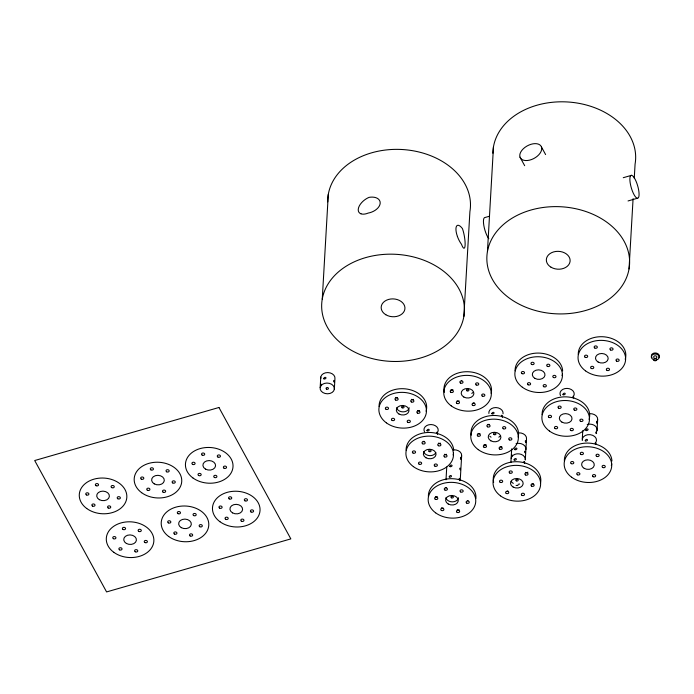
<?xml version="1.0" encoding="UTF-8"?>
<svg xmlns="http://www.w3.org/2000/svg" width="694" height="694" viewBox="0 0 694 694"><rect width="100%" height="100%" fill="white"/><g stroke="black" fill="none" stroke-linecap="round" stroke-linejoin="round"><path stroke-width="1.04" d="M437.688 434.132L436.986 432.136L437.333 434.036M322.259 299.157L328.297 194.346M320.168 387.556L320.775 377.076M334.334 389.291A7.148 5.361 3.3 0 0 324.506 383.4A7.148 5.361 3.3 0 0 322.918 392.578A7.148 5.361 3.3 0 0 334.334 389.291L334.933 378.811A7.148 5.361 3.3 0 0 327.837 372.574A7.148 5.361 3.3 0 0 320.775 378.473M446.008 479.78L446.745 467.045M463.852 316.49A71.439 53.585 3.3 0 0 365.591 257.63A71.439 53.585 3.3 0 0 349.715 349.351A71.439 53.585 3.3 0 0 463.852 316.49L469.899 211.679A71.439 53.585 3.3 0 0 403.257 149.583A71.439 53.585 3.3 0 0 327.715 201.876M460.226 480.456L461.64 456.036M487.44 251.61L493.477 146.79M510.897 462.482L511.686 448.853M582.283 439.12L582.769 430.731M597.048 430.375L597.655 419.887M629.033 268.942A71.439 53.585 3.3 0 0 530.771 210.082A71.439 53.585 3.3 0 0 514.896 301.795A71.439 53.585 3.3 0 0 629.033 268.942L633.084 198.701M634.264 178.176L635.079 164.122A71.439 53.585 3.3 0 0 569.158 102.079A71.439 53.585 3.3 0 0 492.887 153.235M459.888 480.63L459.246 478.357L459.758 480.595M489.279 216.276L485.123 217.474A11.911 3.34 73.9 0 0 483.848 225.628A11.911 3.34 73.9 0 0 488.784 238.701M623.247 177.707L631.557 175.313M628.044 200.956L637.387 198.258A11.911 3.34 73.9 0 0 636.094 181.36A11.911 3.34 73.9 0 0 629.935 180.744A11.911 3.34 73.9 0 0 637.387 198.258M511.816 454.691L511.808 456.34M524.464 463.288L524.005 461.415L524.82 463.141M502.361 417.389L501.745 415.194L502.543 416.643M541.467 147.007A11.911 7.131 -28.7 0 1 527.466 160.505A11.911 7.131 -28.7 0 1 523.302 148.776A11.911 7.131 -28.7 0 1 541.467 147.007L545.605 154.571M520.014 157.182L524.673 165.692M321.01 384.294L320.715 383.921L320.914 385.864M428.389 496.514A23.813 17.862 3.3 0 1 452.696 478.713A23.813 17.862 3.3 0 1 475.902 498.5M443.093 507.965A1.588 1.188 3.3 0 1 441.514 507.774M459.185 509.743A1.588 1.188 3.3 0 1 457.251 509.7M446.615 487.578A1.588 1.188 3.3 0 1 445.401 487.552M437.35 496.661A1.588 1.188 3.3 0 1 435.416 496.618M468.051 500.73A1.588 1.188 3.3 0 1 467.643 500.721M458.456 497.737A6.35 4.763 3.3 0 1 452.332 501.866A6.35 4.763 3.3 0 1 445.878 497.702M453.607 449.833A7.148 5.361 3.3 0 1 461.163 457.381M379.098 406.519A23.813 17.862 3.3 0 1 405.27 388.848A23.813 17.862 3.3 0 1 426.047 411.256M419.523 410.518A1.588 1.188 3.3 0 1 417.588 410.466M413.416 399.362A1.588 1.188 3.3 0 1 411.49 399.319M397.332 397.584A1.588 1.188 3.3 0 1 395.754 397.393M409.165 407.734A6.35 4.763 3.3 0 1 403.041 411.863A6.35 4.763 3.3 0 1 396.586 407.699M453.512 453.208A23.813 17.862 3.3 0 1 453.069 455.03M406.12 450.285A23.813 17.862 3.3 0 1 429.187 432.457A23.813 17.862 3.3 0 1 453.694 450.406M424.355 441.358A1.588 1.188 3.3 0 1 423.14 441.332M440.447 443.136A1.588 1.188 3.3 0 1 438.513 443.093M446.554 454.292A1.588 1.188 3.3 0 1 444.62 454.24M435.815 452.714A6.35 4.763 3.3 0 1 429.239 455.594A6.35 4.763 3.3 0 1 423.618 451.473M424.502 431.807A7.148 5.361 3.3 0 1 431.069 424.546A7.148 5.361 3.3 0 1 437.688 432.119M493.66 482.339A23.813 17.862 3.3 0 1 516.943 461.718A23.813 17.862 3.3 0 1 540.452 483.371M507.956 490.988A1.588 1.188 3.3 0 1 507.149 491.048M527.874 472.172A1.588 1.188 3.3 0 1 525.644 472.336M533.322 483.683A1.588 1.188 3.3 0 1 532.107 483.657M519.641 484.004A6.35 4.763 3.3 0 1 518.054 484.325M513.326 483.371A6.35 4.763 3.3 0 1 511.252 481.402M471.2 435.181A23.813 17.862 3.3 0 1 495.308 415.506A23.813 17.862 3.3 0 1 518.192 437.151M489.227 424.381A1.588 1.188 3.3 0 1 488.012 424.346M501.788 446.537A1.588 1.188 3.3 0 1 500.218 446.658M486.06 444.611A1.588 1.188 3.3 0 1 484.126 444.568M479.953 433.455A1.588 1.188 3.3 0 1 478.027 433.412M499.923 436.283A6.35 4.763 3.3 0 1 498.795 437.159M491.066 437.142A6.35 4.763 3.3 0 1 489.86 436.257M444.368 392.336A23.813 17.862 3.3 0 1 467.652 371.715A23.813 17.862 3.3 0 1 491.161 393.377M474.401 402.91A1.588 1.188 3.3 0 1 473.187 402.884M461.796 380.676A1.588 1.188 3.3 0 1 461.389 380.668M452.922 389.681A1.588 1.188 3.3 0 1 450.996 389.638M459.029 400.837A1.588 1.188 3.3 0 1 457.094 400.794M472.9 392.509A6.35 4.763 3.3 0 1 471.764 393.385M488.88 413.459A7.148 5.361 3.3 0 1 495.941 407.569A7.148 5.361 3.3 0 1 503.037 413.798M516.076 443.657A7.148 5.361 3.3 0 1 525.905 449.539M518.479 432.856A7.148 5.361 3.3 0 1 526.512 439.059L525.297 460.018A7.148 5.361 3.3 0 0 519.138 453.859A7.148 5.361 3.3 0 0 511.14 458.292M517.958 485.453A7.148 5.361 3.3 0 1 516.093 485.41M582.292 440.517A7.148 5.361 3.3 0 1 590.282 434.687A7.148 5.361 3.3 0 1 595.973 442.191M587.228 424.485A7.148 5.361 3.3 0 1 595.01 425.83A7.148 5.361 3.3 0 1 596.571 431.711M589.631 413.685A7.148 5.361 3.3 0 1 597.178 421.232M560.518 395.658A7.148 5.361 3.3 0 1 567.093 388.397A7.148 5.361 3.3 0 1 573.704 395.97M611.761 463.809A23.813 17.862 3.3 0 1 611.319 465.631M564.369 460.894A23.813 17.862 3.3 0 1 587.436 443.067A23.813 17.862 3.3 0 1 611.943 461.007M542.109 414.665A23.813 17.862 3.3 0 1 568.291 397.003A23.813 17.862 3.3 0 1 589.059 419.41M562.47 373.806A23.813 17.862 3.3 0 1 562.027 375.636M515.087 370.891A23.813 17.862 3.3 0 1 538.145 353.064A23.813 17.862 3.3 0 1 562.652 371.004M578.267 354.53A23.813 17.862 3.3 0 1 604.439 336.859A23.813 17.862 3.3 0 1 625.207 359.275M654.425 359.874A3.973 2.976 3.3 0 1 652.126 355.094A3.973 2.976 3.3 0 1 658.797 355.692A3.973 2.976 3.3 0 1 655.457 359.969M651.996 357.453A3.973 2.976 3.3 0 1 655.162 352.951A3.973 2.976 3.3 0 1 658.858 357.401M654.017 357.679A1.588 1.188 3.3 0 1 654.312 356.013A1.588 1.188 3.3 0 1 656.533 356.291A1.588 1.188 3.3 0 1 656.246 357.957M334.456 381.926C333.389 383.149 333.71 377.744 334.456 381.926M460.556 469.638C459.48 470.862 459.81 465.457 460.556 469.638M461.163 459.159C460.018 460.243 460.46 455.056 461.163 459.159M525.427 452.661C524.3 453.772 524.716 448.55 525.427 452.661M526.026 442.182C524.959 443.397 525.28 438.001 526.026 442.182M573.704 397.749C572.567 398.833 573.01 393.645 573.704 397.749M595.973 443.978C594.827 445.062 595.27 439.875 595.973 443.978M596.571 433.49C595.504 434.713 595.825 429.308 596.571 433.49M597.178 423.01C596.103 424.234 596.432 418.829 597.178 423.01M218.948 407.491L34.7 460.53L106.59 591.93L290.838 538.891L218.948 407.491M113.773 552.285A23.813 17.862 3.3 0 0 153.244 544.365A23.813 17.862 3.3 0 0 123.228 522.391A23.813 17.862 3.3 0 0 113.773 552.285M123.02 529.453A1.588 1.188 3.3 0 0 125.553 528.724A1.588 1.188 3.3 0 0 123.367 527.414A1.588 1.188 3.3 0 0 123.02 529.453M138.748 531.378A1.588 1.188 3.3 0 0 141.29 530.65A1.588 1.188 3.3 0 0 139.104 529.34A1.588 1.188 3.3 0 0 138.748 531.378M144.855 542.526A1.588 1.188 3.3 0 0 147.388 541.797A1.588 1.188 3.3 0 0 145.202 540.496A1.588 1.188 3.3 0 0 144.855 542.526M135.217 551.756A1.588 1.188 3.3 0 0 137.759 551.027A1.588 1.188 3.3 0 0 135.573 549.717A1.588 1.188 3.3 0 0 135.217 551.756M119.489 549.83A1.588 1.188 3.3 0 0 122.023 549.101A1.588 1.188 3.3 0 0 119.845 547.792A1.588 1.188 3.3 0 0 119.489 549.83M113.382 538.674A1.588 1.188 3.3 0 0 115.924 537.945A1.588 1.188 3.3 0 0 113.738 536.636A1.588 1.188 3.3 0 0 113.382 538.674M126.369 543.454A6.35 4.763 3.3 0 0 136.397 540.322A6.35 4.763 3.3 0 0 127.479 535.265A6.35 4.763 3.3 0 0 126.369 543.454M86.741 508.511A23.813 17.862 3.3 0 0 126.213 500.591A23.813 17.862 3.3 0 0 96.206 478.617A23.813 17.862 3.3 0 0 86.741 508.511M108.195 507.982A1.588 1.188 3.3 0 0 110.728 507.253A1.588 1.188 3.3 0 0 108.542 505.943A1.588 1.188 3.3 0 0 108.195 507.982M117.824 498.76A1.588 1.188 3.3 0 0 120.357 498.023A1.588 1.188 3.3 0 0 118.18 496.722A1.588 1.188 3.3 0 0 117.824 498.76M111.717 487.604A1.588 1.188 3.3 0 0 114.258 486.876A1.588 1.188 3.3 0 0 112.072 485.566A1.588 1.188 3.3 0 0 111.717 487.604M95.989 485.679A1.588 1.188 3.3 0 0 98.522 484.95A1.588 1.188 3.3 0 0 96.345 483.64A1.588 1.188 3.3 0 0 95.989 485.679M86.36 494.909A1.588 1.188 3.3 0 0 88.893 494.171A1.588 1.188 3.3 0 0 86.707 492.87A1.588 1.188 3.3 0 0 86.36 494.909M92.458 506.056A1.588 1.188 3.3 0 0 95 505.327A1.588 1.188 3.3 0 0 92.814 504.018A1.588 1.188 3.3 0 0 92.458 506.056M99.346 499.68A6.35 4.763 3.3 0 0 109.366 496.548A6.35 4.763 3.3 0 0 100.448 491.491A6.35 4.763 3.3 0 0 99.346 499.68M141.654 492.705A23.813 17.862 3.3 0 0 181.125 484.785A23.813 17.862 3.3 0 0 151.119 462.811A23.813 17.862 3.3 0 0 141.654 492.705M163.107 492.176A1.588 1.188 3.3 0 0 165.64 491.447A1.588 1.188 3.3 0 0 163.463 490.138A1.588 1.188 3.3 0 0 163.107 492.176M172.737 482.946A1.588 1.188 3.3 0 0 175.27 482.217A1.588 1.188 3.3 0 0 173.092 480.907A1.588 1.188 3.3 0 0 172.737 482.946M166.638 471.79A1.588 1.188 3.3 0 0 169.171 471.061A1.588 1.188 3.3 0 0 166.985 469.76A1.588 1.188 3.3 0 0 166.638 471.79M150.902 469.864A1.588 1.188 3.3 0 0 153.435 469.135A1.588 1.188 3.3 0 0 151.257 467.825A1.588 1.188 3.3 0 0 150.902 469.864M141.272 479.094A1.588 1.188 3.3 0 0 143.805 478.366A1.588 1.188 3.3 0 0 141.619 477.056A1.588 1.188 3.3 0 0 141.272 479.094M147.371 490.25A1.588 1.188 3.3 0 0 149.913 489.522A1.588 1.188 3.3 0 0 147.727 488.212A1.588 1.188 3.3 0 0 147.371 490.25M154.259 483.874A6.35 4.763 3.3 0 0 164.278 480.742A6.35 4.763 3.3 0 0 155.361 475.685A6.35 4.763 3.3 0 0 154.259 483.874M168.685 536.479A23.813 17.862 3.3 0 0 208.157 528.559A23.813 17.862 3.3 0 0 178.141 506.585A23.813 17.862 3.3 0 0 168.685 536.479M177.933 513.638A1.588 1.188 3.3 0 0 180.466 512.909A1.588 1.188 3.3 0 0 178.28 511.599A1.588 1.188 3.3 0 0 177.933 513.638M193.661 515.564A1.588 1.188 3.3 0 0 196.202 514.835A1.588 1.188 3.3 0 0 194.016 513.525A1.588 1.188 3.3 0 0 193.661 515.564M199.768 526.72A1.588 1.188 3.3 0 0 202.301 525.991A1.588 1.188 3.3 0 0 200.115 524.681A1.588 1.188 3.3 0 0 199.768 526.72M190.139 535.95A1.588 1.188 3.3 0 0 192.672 535.221A1.588 1.188 3.3 0 0 190.486 533.912A1.588 1.188 3.3 0 0 190.139 535.95M174.402 534.024A1.588 1.188 3.3 0 0 176.935 533.296A1.588 1.188 3.3 0 0 174.758 531.986A1.588 1.188 3.3 0 0 174.402 534.024M168.295 522.868A1.588 1.188 3.3 0 0 170.837 522.14A1.588 1.188 3.3 0 0 168.651 520.83A1.588 1.188 3.3 0 0 168.295 522.868M181.281 527.648A6.35 4.763 3.3 0 0 191.31 524.508A6.35 4.763 3.3 0 0 182.392 519.459A6.35 4.763 3.3 0 0 181.281 527.648M219.955 521.723A23.813 17.862 3.3 0 0 259.426 513.794A23.813 17.862 3.3 0 0 229.41 491.82A23.813 17.862 3.3 0 0 219.955 521.723M229.194 498.882A1.588 1.188 3.3 0 0 231.735 498.153A1.588 1.188 3.3 0 0 229.549 496.843A1.588 1.188 3.3 0 0 229.194 498.882M244.93 500.808A1.588 1.188 3.3 0 0 247.463 500.079A1.588 1.188 3.3 0 0 245.286 498.769A1.588 1.188 3.3 0 0 244.93 500.808M251.028 511.964A1.588 1.188 3.3 0 0 253.57 511.235A1.588 1.188 3.3 0 0 251.384 509.925A1.588 1.188 3.3 0 0 251.028 511.964M241.399 521.194A1.588 1.188 3.3 0 0 243.941 520.457A1.588 1.188 3.3 0 0 241.755 519.155A1.588 1.188 3.3 0 0 241.399 521.194M225.671 519.268A1.588 1.188 3.3 0 0 228.205 518.531A1.588 1.188 3.3 0 0 226.018 517.23A1.588 1.188 3.3 0 0 225.671 519.268M219.564 508.112A1.588 1.188 3.3 0 0 222.106 507.383A1.588 1.188 3.3 0 0 219.92 506.073A1.588 1.188 3.3 0 0 219.564 508.112M232.551 512.883A6.35 4.763 3.3 0 0 242.579 509.752A6.35 4.763 3.3 0 0 233.661 504.703A6.35 4.763 3.3 0 0 232.551 512.883M192.923 477.949A23.813 17.862 3.3 0 0 232.395 470.029A23.813 17.862 3.3 0 0 202.379 448.046A23.813 17.862 3.3 0 0 192.923 477.949M214.377 477.42A1.588 1.188 3.3 0 0 216.91 476.683A1.588 1.188 3.3 0 0 214.724 475.381A1.588 1.188 3.3 0 0 214.377 477.42M224.006 468.19A1.588 1.188 3.3 0 0 226.539 467.461A1.588 1.188 3.3 0 0 224.353 466.151A1.588 1.188 3.3 0 0 224.006 468.19M217.899 457.034A1.588 1.188 3.3 0 0 220.44 456.305A1.588 1.188 3.3 0 0 218.254 454.995A1.588 1.188 3.3 0 0 217.899 457.034M202.171 455.108A1.588 1.188 3.3 0 0 204.704 454.379A1.588 1.188 3.3 0 0 202.518 453.069A1.588 1.188 3.3 0 0 202.171 455.108M192.542 464.338A1.588 1.188 3.3 0 0 195.075 463.609A1.588 1.188 3.3 0 0 192.889 462.299A1.588 1.188 3.3 0 0 192.542 464.338M198.64 475.494A1.588 1.188 3.3 0 0 201.173 474.757A1.588 1.188 3.3 0 0 198.996 473.455A1.588 1.188 3.3 0 0 198.64 475.494M205.519 469.109A6.35 4.763 3.3 0 0 215.548 465.978A6.35 4.763 3.3 0 0 206.63 460.929A6.35 4.763 3.3 0 0 205.519 469.109M435.65 512.849A23.813 17.862 3.3 0 0 475.121 504.928A23.813 17.862 3.3 0 0 445.106 482.946A23.813 17.862 3.3 0 0 435.65 512.849M441.367 510.394A1.588 1.188 3.3 0 0 443.9 509.665A1.588 1.188 3.3 0 0 441.722 508.355A1.588 1.188 3.3 0 0 441.367 510.394M457.103 512.319A1.588 1.188 3.3 0 0 459.636 511.591A1.588 1.188 3.3 0 0 457.45 510.281A1.588 1.188 3.3 0 0 457.103 512.319M460.625 491.933A1.588 1.188 3.3 0 0 463.167 491.205A1.588 1.188 3.3 0 0 460.981 489.895A1.588 1.188 3.3 0 0 460.625 491.933M444.897 490.007A1.588 1.188 3.3 0 0 447.43 489.279A1.588 1.188 3.3 0 0 445.244 487.969A1.588 1.188 3.3 0 0 444.897 490.007M435.259 499.238A1.588 1.188 3.3 0 0 437.801 498.509A1.588 1.188 3.3 0 0 435.615 497.199A1.588 1.188 3.3 0 0 435.259 499.238M466.732 503.089A1.588 1.188 3.3 0 0 469.265 502.361A1.588 1.188 3.3 0 0 467.079 501.051A1.588 1.188 3.3 0 0 466.732 503.089M448.246 504.018A6.35 4.763 3.3 0 0 458.274 500.877A6.35 4.763 3.3 0 0 449.356 495.828A6.35 4.763 3.3 0 0 448.246 504.018M451.421 497.789A1.188 0.894 3.3 0 0 453.321 497.242A1.188 0.894 3.3 0 0 451.681 496.262A1.188 0.894 3.3 0 0 451.421 497.789M449.261 476.778A1.197 0.668 -37.2 0 0 450.259 477.142A1.197 0.755 -19.6 0 0 451.464 476.145A1.197 0.755 -19.6 0 0 450.345 475.564A1.197 0.668 -37.2 0 0 449.261 476.778M449.868 466.299A1.197 0.668 -37.2 0 0 450.857 466.663A1.197 0.755 -19.6 0 0 452.063 465.665A1.197 0.755 -19.6 0 0 450.953 465.084A1.197 0.668 -37.2 0 0 449.868 466.299M386.358 422.846A23.813 17.862 3.3 0 0 425.83 414.925A23.813 17.862 3.3 0 0 395.814 392.951A23.813 17.862 3.3 0 0 386.358 422.846M407.812 422.316A1.588 1.188 3.3 0 0 410.345 421.588A1.588 1.188 3.3 0 0 408.159 420.278A1.588 1.188 3.3 0 0 407.812 422.316M417.441 413.086A1.588 1.188 3.3 0 0 419.974 412.357A1.588 1.188 3.3 0 0 417.797 411.056A1.588 1.188 3.3 0 0 417.441 413.086M411.334 401.939A1.588 1.188 3.3 0 0 413.876 401.21A1.588 1.188 3.3 0 0 411.689 399.9A1.588 1.188 3.3 0 0 411.334 401.939M395.606 400.013A1.588 1.188 3.3 0 0 398.139 399.284A1.588 1.188 3.3 0 0 395.953 397.974A1.588 1.188 3.3 0 0 395.606 400.013M385.977 409.234A1.588 1.188 3.3 0 0 388.51 408.506A1.588 1.188 3.3 0 0 386.324 407.196A1.588 1.188 3.3 0 0 385.977 409.234M392.075 420.391A1.588 1.188 3.3 0 0 394.608 419.662A1.588 1.188 3.3 0 0 392.431 418.352A1.588 1.188 3.3 0 0 392.075 420.391M398.963 414.014A6.35 4.763 3.3 0 0 408.983 410.883A6.35 4.763 3.3 0 0 400.065 405.825A6.35 4.763 3.3 0 0 398.963 414.014M402.13 407.786A1.188 0.894 3.3 0 0 404.029 407.239A1.188 0.894 3.3 0 0 402.39 406.259A1.188 0.894 3.3 0 0 402.13 407.786M413.39 466.62A23.813 17.862 3.3 0 0 452.861 458.699A23.813 17.862 3.3 0 0 422.846 436.726A23.813 17.862 3.3 0 0 413.39 466.62M422.629 443.787A1.588 1.188 3.3 0 0 425.17 443.05A1.588 1.188 3.3 0 0 422.984 441.748A1.588 1.188 3.3 0 0 422.629 443.787M438.365 445.713A1.588 1.188 3.3 0 0 440.898 444.984A1.588 1.188 3.3 0 0 438.721 443.674A1.588 1.188 3.3 0 0 438.365 445.713M444.472 456.86A1.588 1.188 3.3 0 0 447.005 456.131A1.588 1.188 3.3 0 0 444.819 454.822A1.588 1.188 3.3 0 0 444.472 456.86M434.834 466.09A1.588 1.188 3.3 0 0 437.376 465.362A1.588 1.188 3.3 0 0 435.19 464.052A1.588 1.188 3.3 0 0 434.834 466.09M419.107 464.165A1.588 1.188 3.3 0 0 421.64 463.436A1.588 1.188 3.3 0 0 419.454 462.126A1.588 1.188 3.3 0 0 419.107 464.165M412.999 453.009A1.588 1.188 3.3 0 0 415.541 452.28A1.588 1.188 3.3 0 0 413.355 450.97A1.588 1.188 3.3 0 0 412.999 453.009M425.986 457.788A6.35 4.763 3.3 0 0 436.014 454.657A6.35 4.763 3.3 0 0 427.096 449.599A6.35 4.763 3.3 0 0 425.986 457.788M429.161 451.56A1.188 0.894 3.3 0 0 431.061 451.013A1.188 0.894 3.3 0 0 429.421 450.033A1.188 0.894 3.3 0 0 429.161 451.56M427.001 430.558A1.197 0.668 -37.2 0 0 427.998 430.922A1.197 0.755 -19.6 0 0 429.204 429.924A1.197 0.755 -19.6 0 0 428.085 429.343A1.197 0.668 -37.2 0 0 427.001 430.558M500.521 495.872A23.813 17.862 3.3 0 0 539.993 487.943A23.813 17.862 3.3 0 0 509.977 465.969A23.813 17.862 3.3 0 0 500.521 495.872M506.238 493.408A1.588 1.188 3.3 0 0 508.771 492.679A1.588 1.188 3.3 0 0 506.585 491.378A1.588 1.188 3.3 0 0 506.238 493.408M521.966 495.343A1.588 1.188 3.3 0 0 524.508 494.605A1.588 1.188 3.3 0 0 522.322 493.304A1.588 1.188 3.3 0 0 521.966 495.343M525.497 474.956A1.588 1.188 3.3 0 0 528.03 474.228A1.588 1.188 3.3 0 0 525.852 472.918A1.588 1.188 3.3 0 0 525.497 474.956M509.76 473.03A1.588 1.188 3.3 0 0 512.302 472.302A1.588 1.188 3.3 0 0 510.116 470.992A1.588 1.188 3.3 0 0 509.76 473.03M500.131 482.261A1.588 1.188 3.3 0 0 502.673 481.532A1.588 1.188 3.3 0 0 500.487 480.222A1.588 1.188 3.3 0 0 500.131 482.261M531.595 486.112A1.588 1.188 3.3 0 0 534.137 485.384A1.588 1.188 3.3 0 0 531.951 484.074A1.588 1.188 3.3 0 0 531.595 486.112M513.118 487.032A6.35 4.763 3.3 0 0 523.146 483.9A6.35 4.763 3.3 0 0 514.228 478.851A6.35 4.763 3.3 0 0 513.118 487.032M478.261 449.643A23.813 17.862 3.3 0 0 517.733 441.722A23.813 17.862 3.3 0 0 487.717 419.749A23.813 17.862 3.3 0 0 478.261 449.643M487.5 426.801A1.588 1.188 3.3 0 0 490.042 426.073A1.588 1.188 3.3 0 0 487.856 424.771A1.588 1.188 3.3 0 0 487.5 426.801M503.237 428.727A1.588 1.188 3.3 0 0 505.77 427.998A1.588 1.188 3.3 0 0 503.584 426.697A1.588 1.188 3.3 0 0 503.237 428.727M509.335 439.883A1.588 1.188 3.3 0 0 511.877 439.155A1.588 1.188 3.3 0 0 509.691 437.845A1.588 1.188 3.3 0 0 509.335 439.883M499.706 449.113A1.588 1.188 3.3 0 0 502.248 448.385A1.588 1.188 3.3 0 0 500.062 447.075A1.588 1.188 3.3 0 0 499.706 449.113M483.978 447.188A1.588 1.188 3.3 0 0 486.511 446.459A1.588 1.188 3.3 0 0 484.325 445.149A1.588 1.188 3.3 0 0 483.978 447.188M477.871 436.032A1.588 1.188 3.3 0 0 480.404 435.303A1.588 1.188 3.3 0 0 478.227 433.993A1.588 1.188 3.3 0 0 477.871 436.032M490.858 440.811A6.35 4.763 3.3 0 0 500.877 437.68A6.35 4.763 3.3 0 0 491.968 432.622A6.35 4.763 3.3 0 0 490.858 440.811M451.23 405.869A23.813 17.862 3.3 0 0 490.701 397.948A23.813 17.862 3.3 0 0 460.686 375.974A23.813 17.862 3.3 0 0 451.23 405.869M472.675 405.339A1.588 1.188 3.3 0 0 475.216 404.611A1.588 1.188 3.3 0 0 473.03 403.301A1.588 1.188 3.3 0 0 472.675 405.339M482.313 396.109A1.588 1.188 3.3 0 0 484.846 395.38A1.588 1.188 3.3 0 0 482.66 394.071A1.588 1.188 3.3 0 0 482.313 396.109M476.205 384.962A1.588 1.188 3.3 0 0 478.747 384.224A1.588 1.188 3.3 0 0 476.561 382.923A1.588 1.188 3.3 0 0 476.205 384.962M460.478 383.036A1.588 1.188 3.3 0 0 463.011 382.299A1.588 1.188 3.3 0 0 460.825 380.997A1.588 1.188 3.3 0 0 460.478 383.036M450.84 392.257A1.588 1.188 3.3 0 0 453.382 391.529A1.588 1.188 3.3 0 0 451.195 390.219A1.588 1.188 3.3 0 0 450.84 392.257M456.947 403.414A1.588 1.188 3.3 0 0 459.48 402.685A1.588 1.188 3.3 0 0 457.303 401.375A1.588 1.188 3.3 0 0 456.947 403.414M463.826 397.037A6.35 4.763 3.3 0 0 473.855 393.906A6.35 4.763 3.3 0 0 464.937 388.848A6.35 4.763 3.3 0 0 463.826 397.037M491.873 413.581A1.197 0.668 -37.2 0 0 492.861 413.936A1.197 0.755 -19.6 0 0 494.067 412.947A1.197 0.755 -19.6 0 0 492.957 412.366A1.197 0.668 -37.2 0 0 491.873 413.581M467.001 390.809A1.188 0.894 3.3 0 0 468.901 390.262A1.188 0.894 3.3 0 0 467.262 389.282A1.188 0.894 3.3 0 0 467.001 390.809M514.731 449.322A1.197 0.668 -37.2 0 0 515.729 449.686A1.197 0.755 -19.6 0 0 516.935 448.688A1.197 0.755 -19.6 0 0 515.824 448.107A1.197 0.668 -37.2 0 0 514.731 449.322M516.284 480.812A1.188 0.894 3.3 0 0 518.192 480.265A1.188 0.894 3.3 0 0 516.553 479.276A1.188 0.894 3.3 0 0 516.284 480.812M494.024 434.583A1.188 0.894 3.3 0 0 495.932 434.036A1.188 0.894 3.3 0 0 494.293 433.056A1.188 0.894 3.3 0 0 494.024 434.583M514.133 459.801A1.197 0.668 -37.2 0 0 515.121 460.165A1.197 0.755 -19.6 0 0 516.336 459.168A1.197 0.755 -19.6 0 0 515.217 458.587A1.197 0.668 -37.2 0 0 514.133 459.801M585.883 430.15A1.197 0.668 -37.2 0 0 586.881 430.514A1.197 0.755 -19.6 0 0 588.087 429.517A1.197 0.755 -19.6 0 0 586.968 428.935A1.197 0.668 -37.2 0 0 585.883 430.15M585.276 440.638A1.197 0.668 -37.2 0 0 586.274 440.994A1.197 0.755 -19.6 0 0 587.48 440.005A1.197 0.755 -19.6 0 0 586.361 439.415A1.197 0.668 -37.2 0 0 585.276 440.638M563.016 394.409A1.197 0.668 -37.2 0 0 564.014 394.773A1.197 0.755 -19.6 0 0 565.22 393.776A1.197 0.755 -19.6 0 0 564.101 393.194A1.197 0.668 -37.2 0 0 563.016 394.409M602.713 467.47A1.588 1.188 3.3 0 0 605.255 466.732A1.588 1.188 3.3 0 0 603.069 465.431A1.588 1.188 3.3 0 0 602.713 467.47M584.235 468.389A6.35 4.763 3.3 0 0 594.264 465.258A6.35 4.763 3.3 0 0 585.346 460.209A6.35 4.763 3.3 0 0 584.235 468.389M577.356 474.765A1.588 1.188 3.3 0 0 579.889 474.037A1.588 1.188 3.3 0 0 577.703 472.727A1.588 1.188 3.3 0 0 577.356 474.765M580.878 454.388A1.588 1.188 3.3 0 0 583.42 453.659A1.588 1.188 3.3 0 0 581.234 452.349A1.588 1.188 3.3 0 0 580.878 454.388M593.084 476.691A1.588 1.188 3.3 0 0 595.626 475.963A1.588 1.188 3.3 0 0 593.439 474.653A1.588 1.188 3.3 0 0 593.084 476.691M571.639 477.22A23.813 17.862 3.3 0 0 611.11 469.3A23.813 17.862 3.3 0 0 581.095 447.326A23.813 17.862 3.3 0 0 571.639 477.22M571.249 463.618A1.588 1.188 3.3 0 0 573.791 462.881A1.588 1.188 3.3 0 0 571.604 461.579A1.588 1.188 3.3 0 0 571.249 463.618M596.614 456.314A1.588 1.188 3.3 0 0 599.148 455.585A1.588 1.188 3.3 0 0 596.97 454.275A1.588 1.188 3.3 0 0 596.614 456.314M323.768 378.586A1.197 0.668 -37.2 0 0 324.766 378.95A1.197 0.755 -19.6 0 0 325.972 377.952A1.197 0.755 -19.6 0 0 324.853 377.371A1.197 0.668 -37.2 0 0 323.768 378.586M326.527 389.117A1.188 0.894 3.3 0 0 328.427 388.571A1.188 0.894 3.3 0 0 326.796 387.582A1.188 0.894 3.3 0 0 326.527 389.117M360.958 213.804A12.058 6.723 -37.2 0 0 368.158 213.084A12.058 7.599 -19.6 0 0 376.486 209.328A11.85 7.469 -19.6 0 0 377.128 198.206A12.058 7.599 -19.6 0 0 369.069 197.365A12.058 6.723 -37.2 0 0 361.591 202.683A11.85 6.602 -37.2 0 0 360.949 213.804M457.389 236.385A12.058 4.294 67.7 0 0 461.519 244.305A12.058 2.412 79.9 0 0 463.87 248.218A11.85 2.368 79.9 0 0 464.512 237.096A12.058 2.412 79.9 0 0 462.43 228.586A12.058 4.294 67.7 0 0 458.031 225.264A11.85 4.225 67.7 0 0 457.389 236.385M385.829 314.746A11.911 8.935 3.3 0 0 404.854 309.272A11.911 8.935 3.3 0 0 388.475 299.461A11.911 8.935 3.3 0 0 385.829 314.746M561.975 422.169A6.35 4.763 3.3 0 0 571.995 419.029A6.35 4.763 3.3 0 0 563.086 413.98A6.35 4.763 3.3 0 0 561.975 422.169M580.453 421.241A1.588 1.188 3.3 0 0 582.995 420.512A1.588 1.188 3.3 0 0 580.809 419.202A1.588 1.188 3.3 0 0 580.453 421.241M555.096 428.545A1.588 1.188 3.3 0 0 557.629 427.816A1.588 1.188 3.3 0 0 555.443 426.506A1.588 1.188 3.3 0 0 555.096 428.545M548.989 417.389A1.588 1.188 3.3 0 0 551.522 416.66A1.588 1.188 3.3 0 0 549.344 415.35A1.588 1.188 3.3 0 0 548.989 417.389M558.618 408.159A1.588 1.188 3.3 0 0 561.16 407.43A1.588 1.188 3.3 0 0 558.974 406.12A1.588 1.188 3.3 0 0 558.618 408.159M549.379 431A23.813 17.862 3.3 0 0 588.85 423.08A23.813 17.862 3.3 0 0 558.835 401.097A23.813 17.862 3.3 0 0 549.379 431M570.824 430.471A1.588 1.188 3.3 0 0 573.365 429.742A1.588 1.188 3.3 0 0 571.179 428.432A1.588 1.188 3.3 0 0 570.824 430.471M574.354 410.085A1.588 1.188 3.3 0 0 576.888 409.356A1.588 1.188 3.3 0 0 574.701 408.046A1.588 1.188 3.3 0 0 574.354 410.085M534.944 378.395A6.35 4.763 3.3 0 0 544.972 375.254A6.35 4.763 3.3 0 0 536.054 370.206A6.35 4.763 3.3 0 0 534.944 378.395M553.43 377.467A1.588 1.188 3.3 0 0 555.963 376.738A1.588 1.188 3.3 0 0 553.777 375.428A1.588 1.188 3.3 0 0 553.43 377.467M547.323 366.311A1.588 1.188 3.3 0 0 549.865 365.582A1.588 1.188 3.3 0 0 547.679 364.272A1.588 1.188 3.3 0 0 547.323 366.311M531.595 364.385A1.588 1.188 3.3 0 0 534.128 363.656A1.588 1.188 3.3 0 0 531.942 362.346A1.588 1.188 3.3 0 0 531.595 364.385M521.957 373.615A1.588 1.188 3.3 0 0 524.499 372.886A1.588 1.188 3.3 0 0 522.313 371.576A1.588 1.188 3.3 0 0 521.957 373.615M528.065 384.771A1.588 1.188 3.3 0 0 530.598 384.042A1.588 1.188 3.3 0 0 528.42 382.732A1.588 1.188 3.3 0 0 528.065 384.771M543.792 386.697A1.588 1.188 3.3 0 0 546.334 385.968A1.588 1.188 3.3 0 0 544.148 384.658A1.588 1.188 3.3 0 0 543.792 386.697M522.348 387.226A23.813 17.862 3.3 0 0 561.819 379.306A23.813 17.862 3.3 0 0 531.804 357.323A23.813 17.862 3.3 0 0 522.348 387.226M598.124 362.034A6.35 4.763 3.3 0 0 608.152 358.893A6.35 4.763 3.3 0 0 599.234 353.845A6.35 4.763 3.3 0 0 598.124 362.034M551.01 267.199A11.911 8.935 3.3 0 0 570.034 261.716A11.911 8.935 3.3 0 0 553.656 251.905A11.911 8.935 3.3 0 0 551.01 267.199M616.61 361.106A1.588 1.188 3.3 0 0 619.143 360.377A1.588 1.188 3.3 0 0 616.957 359.067A1.588 1.188 3.3 0 0 616.61 361.106M610.503 349.95A1.588 1.188 3.3 0 0 613.045 349.221A1.588 1.188 3.3 0 0 610.859 347.911A1.588 1.188 3.3 0 0 610.503 349.95M594.775 348.024A1.588 1.188 3.3 0 0 597.308 347.295A1.588 1.188 3.3 0 0 595.122 345.985A1.588 1.188 3.3 0 0 594.775 348.024M585.137 357.254A1.588 1.188 3.3 0 0 587.679 356.525A1.588 1.188 3.3 0 0 585.493 355.215A1.588 1.188 3.3 0 0 585.137 357.254M591.245 368.41A1.588 1.188 3.3 0 0 593.778 367.673A1.588 1.188 3.3 0 0 591.6 366.371A1.588 1.188 3.3 0 0 591.245 368.41M606.972 370.336A1.588 1.188 3.3 0 0 609.514 369.598A1.588 1.188 3.3 0 0 607.328 368.297A1.588 1.188 3.3 0 0 606.972 370.336M585.528 370.865A23.813 17.862 3.3 0 0 624.999 362.945A23.813 17.862 3.3 0 0 594.984 340.962A23.813 17.862 3.3 0 0 585.528 370.865M654.164 360.524A1.588 1.188 3.3 0 0 656.697 359.796A1.588 1.188 3.3 0 0 654.52 358.486A1.588 1.188 3.3 0 0 654.164 360.524"/></g></svg>
